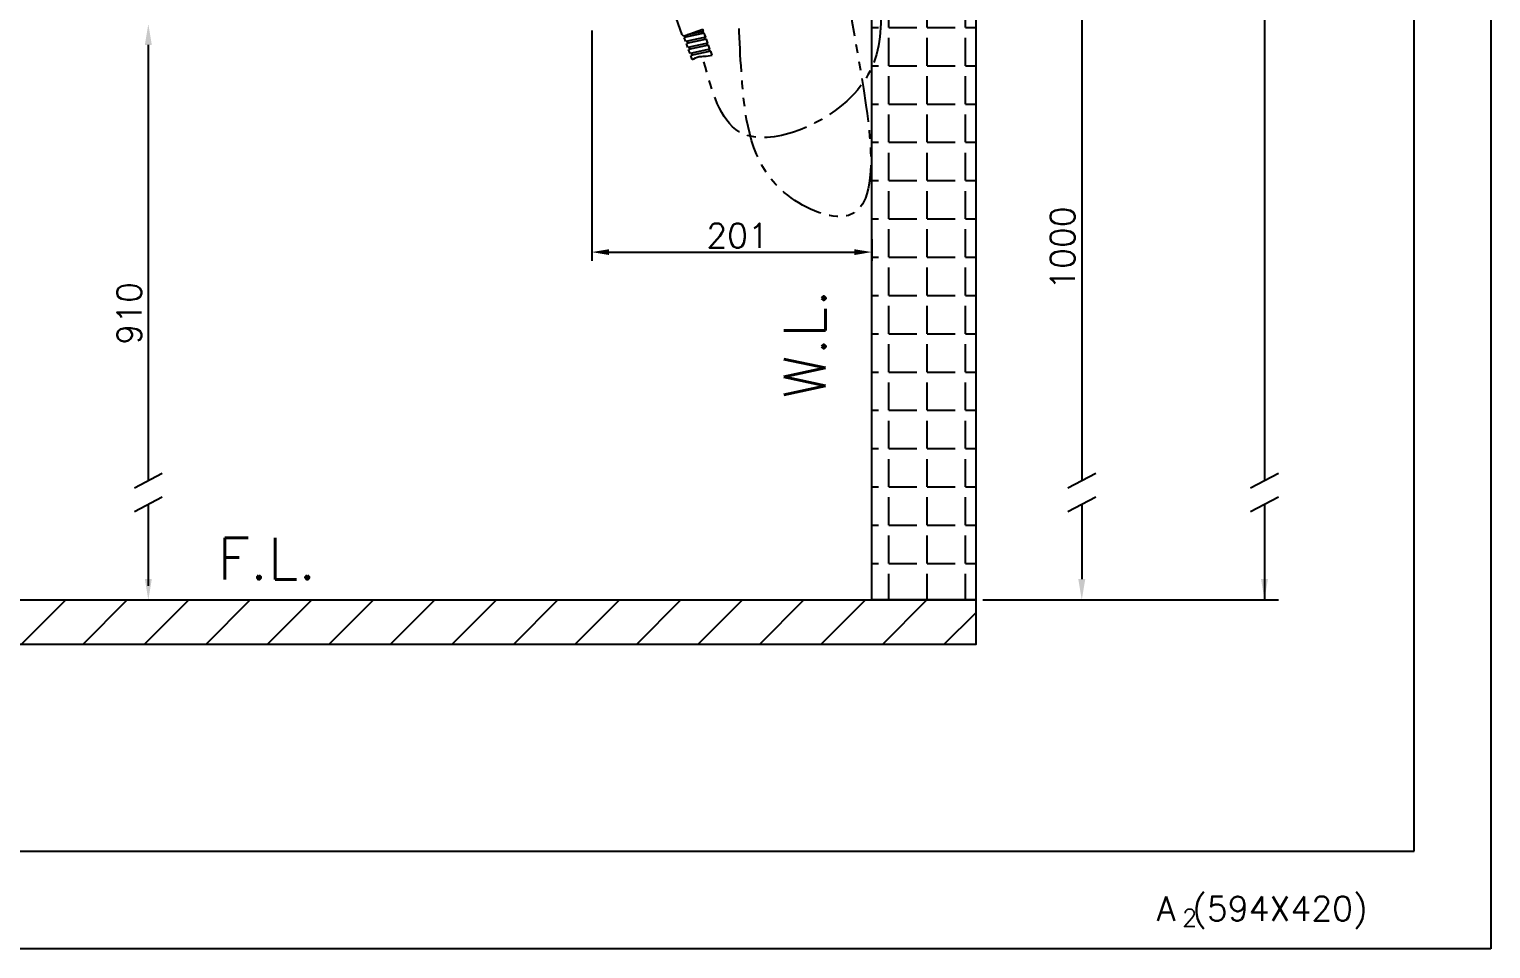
# Model space of a CAD drawing. Header units: millimetres. Extents: x 653 to 1073, y -85 to 509.
# Drawn here: x 862.9 to 1072.9, y -85.1 to 47 of the extents above; entities that cross this region are included whole.
import ezdxf

# ---------------------------------------------------------------- set-up
doc = ezdxf.new("R2010")
doc.units = ezdxf.units.MM
doc.header["$MEASUREMENT"] = 0
doc.linetypes.add('CENTER', pattern=[2, 1.25, -0.25, 0.25, -0.25])
doc.linetypes.add('PHANTOM', pattern=[2.5, 1.25, -0.25, 0.25, -0.25, 0.25, -0.25])
doc.layers.get('0').update_dxf_attribs({"color": 2})
for name, color, linetype in [('CL', 1, 'CENTER'), ('D', 2, 'Continuous'), ('DWG', 7, 'Continuous'), ('HT', 3, 'Continuous'), ('PH', 3, 'PHANTOM')]:
    doc.layers.add(name, color=color, linetype=linetype)
doc.styles.add('GHS', font='romans', dxfattribs={"bigfont": 'ghs'})

msp = doc.modelspace()

# ---------------------------------------------------------------- hatches: boundary and pattern name
at = {"layer": 'HT'}
h = msp.add_hatch(dxfattribs=at)
h.set_pattern_fill('ANGLE', color=256, scale=20, style=0)
h.set_pattern_definition([(0, (-8209.6053, -3791.7613), (0, 5.5), [4, -1.5]), (90, (-8209.6053, -3791.7613), (-5.5, 3e-16), [4, -1.5])])
h.paths.add_polyline_path([(998.88, 309.47), (998.88, -35.01), (983.95, -35.01), (983.95, 309.47)])
h = msp.add_hatch(dxfattribs=at)
h.set_pattern_fill('ANSI31', color=256, scale=50, style=0)
h.set_pattern_definition([(45, (-8209.6053, -3791.7613), (-4.4194174, 4.4194174), [])])
h.paths.add_polyline_path([(998.88, -41.41), (998.88, -35.01), (697.08, -35.01), (697.08, -41.41)])

# ---------------------------------------------------------------- linework, layer by layer
for p, q in [((1072.88, 508.88), (1072.88, -85.12)), ((1072.88, -85.12), (652.88, -85.12))]:
    msp.add_line(p, q)
at = {"color": 4}
for p, q in [((1061.88, -71.12), (1061.88, 477.88)), ((686.88, -71.12), (1061.88, -71.12))]:
    msp.add_line(p, q, dxfattribs=at)
at = {"layer": 'CL', "ltscale": 5}
msp.add_spline([(967.69, 144.64), (975.13, 131.44), (976.03, 81.56), (980.37, 36.67), (964.9, 32.26), (959.81, 42.31)], degree=3, dxfattribs=at)
at = {"layer": 'D'}
for p, q in [((1040.36, 218.92), (1040.36, -17.83)), ((1014.11, 63.09), (1014.11, -17.83)), ((943.69, 46.82), (943.69, 13.72)), ((879.99, -17.83), (879.99, 44.73)), ((983.95, 16.85), (983.95, 13.72)), ((946.19, 14.97), (981.45, 14.97)), ((877.99, -18.9), (881.99, -16.77)), ((1012.11, -18.9), (1016.11, -16.77)), ((1038.36, -18.9), (1042.36, -16.77)), ((877.99, -22.3), (881.99, -20.17)), ((1012.11, -22.3), (1016.11, -20.17)), ((1038.36, -22.3), (1042.36, -20.17)), ((879.99, -32.99), (879.99, -21.23)), ((879.99, -32.01), (879.99, -21.23)), ((1014.11, -21.23), (1014.11, -32.01)), ((1040.36, -21.23), (1040.36, -35.01)), ((999.88, -35.01), (1042.36, -35.01))]:
    msp.add_line(p, q, dxfattribs=at)
for points in [[(879.49, 44.73), (880.49, 44.73), (879.99, 47.73)], [(946.19, 15.38), (946.19, 14.55), (943.69, 14.97)], [(981.45, 15.38), (981.45, 14.55), (983.95, 14.97)], [(879.49, -32.01), (880.49, -32.01), (879.99, -35.01)], [(1013.61, -32.01), (1014.61, -32.01), (1014.11, -35.01)], [(1039.86, -32.01), (1040.86, -32.01), (1040.36, -35.01)]]:
    msp.add_solid(points, dxfattribs=at)
at = {"layer": 'DWG', "color": 2}
for p, q in [((956.7, 46.2), (955.81, 48.64)), ((959.86, 46.4), (956.99, 45.79)), ((957.11, 46.07), (959.64, 46.99)), ((959.76, 46.67), (957.41, 46.18)), ((959.56, 46.63), (959.66, 46.35)), ((959.76, 46.67), (959.64, 46.99)), ((960.07, 45.83), (959.86, 46.4)), ((956.92, 46), (957.11, 46.07)), ((957.2, 45.22), (956.99, 45.79)), ((957.11, 46.07), (957.19, 45.83)), ((960.07, 45.83), (957.2, 45.22)), ((960.17, 45.55), (957.3, 44.94)), ((957.51, 44.37), (957.3, 44.94)), ((957.4, 45.26), (957.5, 44.98)), ((960.37, 44.98), (957.51, 44.37)), ((960.49, 44.68), (957.62, 44.07)), ((957.71, 44.41), (957.82, 44.11)), ((960.69, 44.11), (957.83, 43.5)), ((959.87, 45.79), (959.97, 45.51)), ((960.07, 45.83), (959.95, 46.14)), ((960.37, 44.98), (960.17, 45.55)), ((960.18, 44.94), (960.29, 44.63)), ((960.69, 44.11), (960.49, 44.68)), ((960.69, 44.11), (960.58, 44.42)), ((957.83, 43.5), (957.62, 44.07)), ((960.79, 43.83), (957.93, 43.22)), ((958.15, 42.62), (957.93, 43.22)), ((958.03, 43.54), (958.13, 43.26)), ((960.5, 44.06), (960.6, 43.79)), ((961, 43.26), (960.79, 43.83))]:
    msp.add_line(p, q, dxfattribs=at)
msp.add_arc((956.98, 46.29), 0.3, 198.2676, 257.8, dxfattribs=at)
msp.add_spline([(958.15, 42.62), (959.12, 43.05), (959.88, 43.11), (961, 43.26)], degree=3, dxfattribs=at)
at = {"layer": 'HT', "ltscale": 0.5}
for points in [[(998.88, 309.47), (998.88, -35.01), (983.95, -35.01), (983.95, 309.47)], [(697.08, -35.01), (998.88, -35.01), (998.88, -41.41), (697.08, -41.41)]]:
    msp.add_lwpolyline(points, close=True, dxfattribs=at)
at = {"layer": 'PH', "ltscale": 5}
msp.add_spline([(980.06, 214.45), (981.65, 183.58), (979, 104.18), (981.09, 48.16), (979.36, 20.06), (970.88, 23.95), (965.33, 39.24), (964.69, 52.25)], degree=3, dxfattribs=at)

# ---------------------------------------------------------------- texts
at = {"color": 7, "style": 'GHS'}
for s, height, p in [('A (594X420)', 3.5, (1024.89, -81.09)), ('2', 2.5, (1028.54, -81.93))]:
    msp.add_text(s, height=height, dxfattribs=at).set_placement(p)
at = {"layer": 'D', "ltscale": 0.5, "style": 'GHS'}
msp.add_text('W.L.', height=6, rotation=90, dxfattribs=at).set_placement((977.31, -6.05))
msp.add_text('F.L.', height=6, dxfattribs=at).set_placement((889.97, -32.06))
at = {"layer": 'D', "char_height": 3.5, "attachment_point": 5, "rotation": 90, "style": 'GHS'}
for s, insert in [('\\A1;1000', (1011.36, 15.54)), ('910', (877.24, 6.16))]:
    msp.add_mtext(s, dxfattribs=dict(at, insert=insert))
at = {"layer": 'D', "insert": (964.66, 17.34), "char_height": 3.5, "attachment_point": 5, "style": 'GHS'}
msp.add_mtext('\\A1;201', dxfattribs=at)

doc.saveas('drawing.dxf')
